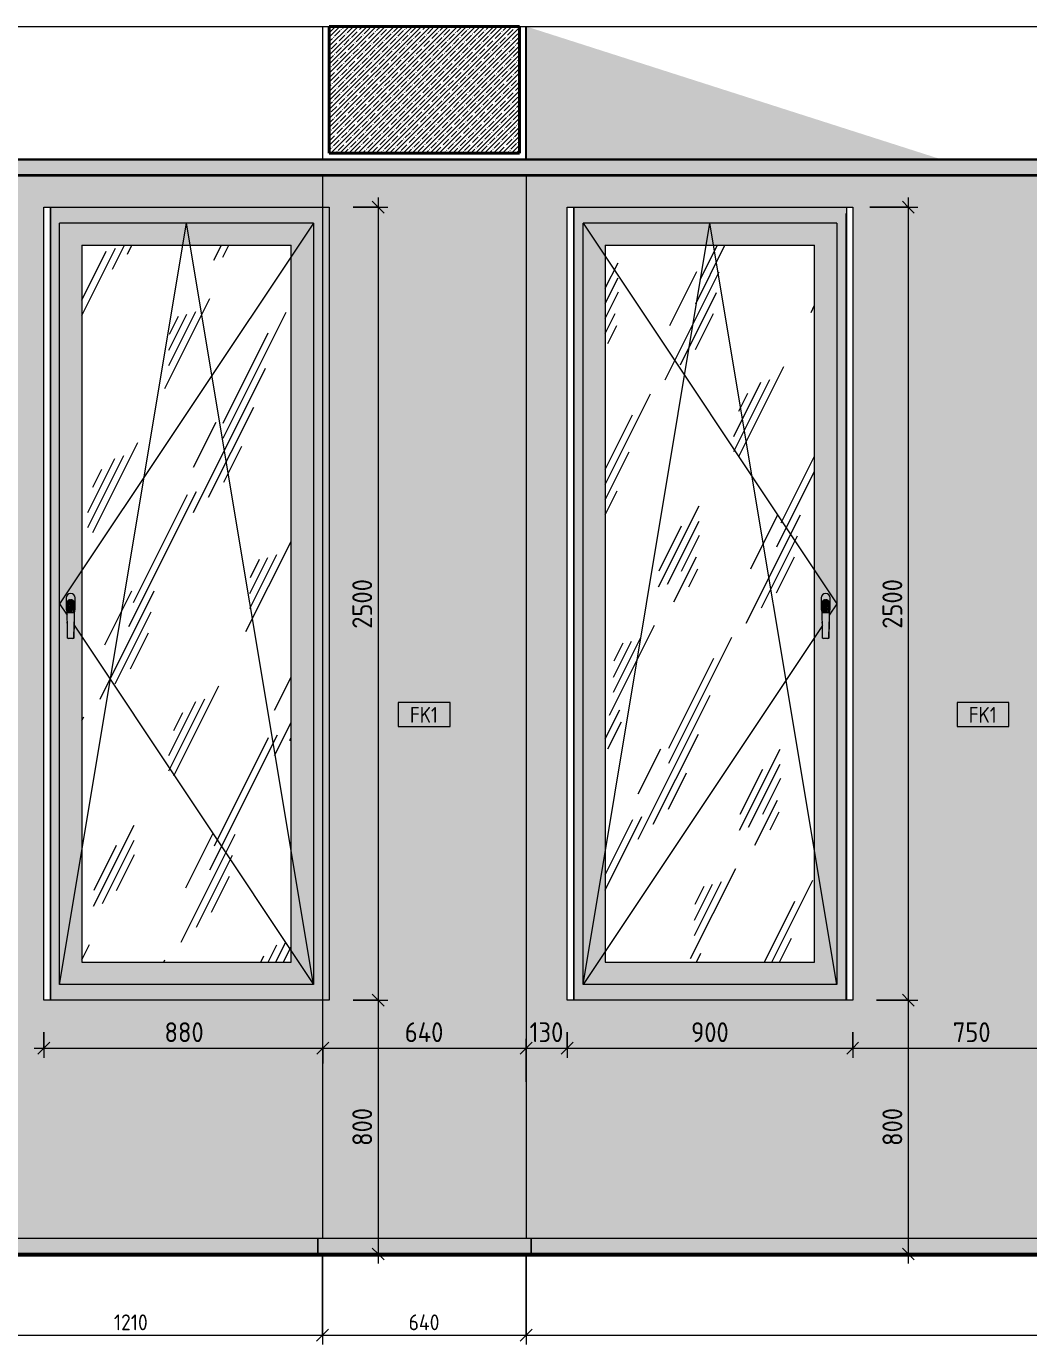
# Model space of a CAD drawing. Header units: millimetres. Extents: x 17333 to 113510, y -1987 to 15924.
# Drawn here: x 74254 to 77414, y 8114 to 12270 of the extents above; entities that cross this region are included whole.
import ezdxf

# ---------------------------------------------------------------- set-up
doc = ezdxf.new("R2010")
doc.units = ezdxf.units.MM
for name, color, linetype, lineweight in [('A-ANNO-DIMS', 7, 'Continuous', 9), ('A-ANNO-DIMS-25', 7, 'Continuous', 9), ('A-FLOR', 7, 'Continuous', 9), ('A-GENM', 7, 'Continuous', 9), ('A-GLAZ', 7, 'Continuous', 9), ('A-WALL-IDEN', 7, 'Continuous', 9), ('A-WALL-PATT', 7, 'Continuous', 9), ('I-WALL', 7, 'Continuous', 9)]:
    doc.layers.add(name, color=color, linetype=linetype, lineweight=lineweight)
for name, color, linetype, lineweight, true_color in [('A-CLNG-1', 7, 'Continuous', 9, 0x787878), ('A-CLNG-FNSH-1', 7, 'Continuous', 30, 0x3c3c3c), ('A-FLOR-1', 7, 'Continuous', 9, 0x787878), ('A-FLOR-FNSH-1', 7, 'Continuous', 30, 0x3c3c3c), ('A-FLOR-FNSH-3', 7, 'Continuous', 40, 0x3c3c3c)]:
    doc.layers.add(name, color=color, linetype=linetype, lineweight=lineweight, true_color=true_color)
doc.styles.add('GOST Common_1', font='GOST_Common.ttf', dxfattribs={"width": 0.9, "height": 50})
doc.styles.add('ISOCPEUR_2', font='isocpeur.ttf', dxfattribs={"width": 0.9, "height": 62.5})
doc.styles.add('ISOCPEUR_3', font='isocpeur.ttf', dxfattribs={"width": 0.9, "height": 50})
doc.dimstyles.new('ISO-2_0_0_9К_Средний_округл2_1', dxfattribs={"dimscale": 304.8, "dimtxt": 49.799059, "dimasz": 0.123031, "dimexe": 0.098425, "dimexo": 0, "dimgap": 0, "dimtad": 1, "dimdec": 0, "dimrnd": 10, "dimzin": 0, "dimdsep": 46, "dimtxsty": 'ISOCPEUR_3', "dimblk1": 'OBLIQUE', "dimblk2": 'OBLIQUE', "dimsah": 1, "dimcen": 0.09, "dimdle": 0.098425, "dimazin": 0, "dimtfac": 1, "dimtdec": 4, "dimtix": 1, "dimtmove": 0, "dimatfit": 3, "dimfxl": 1, "dimtvp": 1, "dimtolj": 1, "dimtzin": 0, "dimarcsym": 2})
doc.dimstyles.new('ISO-2_5_0_9К_БОЛЬШОЙ_1', dxfattribs={"dimscale": 304.8, "dimtxt": 62.248823, "dimasz": 0.123031, "dimexe": 0.098425, "dimexo": 0.246063, "dimgap": 0, "dimtad": 1, "dimdec": 0, "dimrnd": 10, "dimzin": 0, "dimdsep": 46, "dimtxsty": 'ISOCPEUR_2', "dimblk1": 'OBLIQUE', "dimblk2": 'OBLIQUE', "dimsah": 1, "dimcen": 0.09, "dimdle": 0.098425, "dimazin": 0, "dimtfac": 1, "dimtdec": 4, "dimtix": 1, "dimtmove": 0, "dimatfit": 3, "dimfxl": 1, "dimtvp": 1, "dimtolj": 1, "dimtzin": 0, "dimarcsym": 2})
pattern_1 = [(63.435, (31443.8, 31.75), (-255.583, 766.747), [317.5, -190.5, 317.5, -190.5, -403.903]), (63.435, (31443.8, 31.75), (-255.583, 766.747), [-1016, 127, -276.903]), (63.435, (31427.9, 47.6), (-255.583, 766.747), [254, -317.5, 190.5, -190.5, -467.403]), (63.435, (31427.9, 47.6), (-255.583, 766.747), [-952.5, 222.25, -245.153]), (63.435, (31427.9, 95.25), (-255.583, 766.747), [190.5, -381, 127, -190.5, -530.903]), (63.435, (31427.9, 95.25), (-255.583, 766.747), [-889, 285.75, -245.153]), (63.435, (31475.53, 47.6), (-255.583, 766.747), [190.5, -381, 158.75, -6404.65]), (63.435, (31523.16, 95.25), (-255.583, 766.747), [95.25, -476.25, 63.5, -6499.9]), (63.435, (31443.8, 174.6), (-255.583, 766.747), [63.5, -476.25, 63.5, -254, -562.653]), (63.435, (31443.8, 174.6), (-255.583, 766.747), [-857.25, 158.75, -403.903]), (63.435, (31729.53, 127), (-255.583, 766.747), [317.5, -476.25, 381, -251.503]), (63.435, (31729.53, 79.4), (-255.583, 766.747), [444.5, -317.5, 476.25, -188.003]), (63.435, (31761.3, 95.25), (-255.583, 766.747), [508, -254, 381, -276.903]), (63.435, (31808.9, 142.9), (-255.583, 766.747), [317.5, -444.5, 254, -403.903]), (63.435, (31761.3, 238.1), (-255.583, 766.747), [158.75, -635, 190.5, -435.653]), (63.435, (31856.53, 190.5), (-255.583, 766.747), [127, -635, 127, -530.903])]

# ---------------------------------------------------------------- blocks, each defined once
blk = doc.blocks.new('120_Окно_СКБ_1Ст - 120_Окно_СКБ_1Ст 900х2500_h_-20664874-Развертка 3_18-2')
at = {"layer": 'A-GLAZ'}
h = blk.add_hatch(color=256, dxfattribs=at)
h.paths.add_polyline_path([(34540, 9200), (34639, 9200), (34639, 11680), (34640, 11680), (34640, 11700), (33781, 11700), (33781, 9200), (34319.6, 9200)])
h.paths.add_polyline_path([(33810, 9250), (33810, 11650), (34610, 11650), (34610, 9250), (33830, 9250)])
h = blk.add_hatch(color=256, dxfattribs=at)
h.paths.add_polyline_path([(33810, 9250), (34610, 9250), (34610, 11650), (33810, 11650), (33810, 9363.4)])
h.paths.add_polyline_path([(33880, 9320), (33880, 11580), (34540, 11580), (34540, 9320), (34319.6, 9320)])
h.paths.add_polyline_path([(34568, 10340.5), (34565.9, 10340.8), (34565.1, 10341.4), (34565, 10341.6), (34563.8, 10423.8), (34562.9, 10425), (34561.5, 10428.4), (34561, 10432), (34561, 10468), (34561.5, 10471.6), (34562.9, 10475), (34565.1, 10477.9), (34568, 10480.1), (34571.4, 10481.5), (34575, 10482), (34578.6, 10481.5), (34582, 10480.1), (34584.9, 10477.9), (34587.1, 10475), (34588.5, 10471.6), (34589, 10468), (34589, 10432), (34588.5, 10428.4), (34587.1, 10425), (34586.1, 10423.2), (34585.7, 10400.4), (34584.9, 10341.3), (34583.9, 10340.7), (34582, 10340.5), (34571.4, 10340.5)])
h = blk.add_hatch(dxfattribs=at)
h.set_pattern_fill('FP_15', color=256, style=0, pattern_type=2)
h.set_pattern_definition(pattern_1)
h.paths.add_polyline_path([(34319.6, 9320), (34540, 9320), (34540, 11580), (33880, 11580), (33880, 9320)])
h = blk.add_hatch(color=256, dxfattribs=at)
h.paths.add_polyline_path([(34562.9, 10450.3), (34563.1, 10451.9), (34563, 10450.8)])
h.paths.add_polyline_path([(34563.9, 10423.6), (34563, 10449.3), (34562.9, 10453.7), (34563.1, 10454), (34563.4, 10454.4), (34563.8, 10456.1), (34564.5, 10457.3), (34566.5, 10459.6), (34566.6, 10459.2), (34567.3, 10459.9), (34567.2, 10460.1), (34569.2, 10461.4), (34572, 10462.2), (34576.1, 10462.5), (34579.7, 10461.8), (34582.6, 10460.3), (34584.8, 10458.2), (34586.4, 10455.7), (34587, 10453.8), (34586.9, 10453.5), (34587.3, 10452), (34587.1, 10449.7), (34586.5, 10439.3), (34586.1, 10423.6), (34587.1, 10425), (34588.6, 10428.6), (34589, 10433.4), (34589, 10468), (34588.5, 10471.6), (34587.1, 10475), (34584.1, 10478.5), (34582, 10480.1), (34578.6, 10481.5), (34575, 10482), (34571.4, 10481.5), (34568, 10480.1), (34565.1, 10477.9), (34562.9, 10475), (34561.5, 10471.6), (34561, 10468), (34561, 10432), (34561.5, 10428.4), (34562.9, 10425), (34563.8, 10423.8)])
for points in [[(34564, 10421.2), (34564.5, 10421.6), (34567, 10421.9), (34568, 10421.9), (34570.2, 10445.9), (34571.3, 10453.5), (34572.6, 10459.4), (34573.4, 10462.4), (34570.3, 10461.8), (34567.9, 10460.7), (34567.1, 10460), (34567.3, 10459.8), (34566.6, 10459.2), (34566.5, 10459.6), (34565.2, 10458.3), (34563.8, 10456.1), (34563.5, 10455.4), (34563.4, 10454.3), (34562.9, 10453.5), (34562.9, 10450.3), (34563.3, 10445.2), (34564, 10421.2)], [(34568, 10421.9), (34582, 10421.9), (34579.9, 10445.6), (34578.7, 10453.8), (34577.5, 10459.1), (34576, 10462.5), (34573.9, 10462.2), (34572.9, 10460.2), (34572.1, 10457.7), (34571, 10452.1), (34569.4, 10438.3), (34568.1, 10422.8)], [(34568, 10340.5), (34568, 10421.9), (34564.5, 10421.6), (34564, 10421.1), (34565.1, 10341.3), (34566, 10340.8), (34567.2, 10340.5)], [(34575.9, 10340.5), (34582, 10340.5), (34582, 10421.9), (34568, 10421.9), (34568, 10340.5), (34575.4, 10340.5)], [(34582, 10340.5), (34584.1, 10340.8), (34584.9, 10341.3), (34585, 10341.6), (34585.9, 10421.4), (34584.3, 10421.8), (34582, 10421.9), (34582, 10347.5)], [(34586, 10420.4), (34586, 10420.5), (34586, 10420.5)]]:
    blk.add_hatch(color=256, dxfattribs=at).paths.add_polyline_path(points)
h = blk.add_hatch(color=256, dxfattribs=at)
h.paths.add_polyline_path([(34586, 10421.2), (34586.9, 10447.5), (34587.1, 10453), (34586.9, 10453.5), (34587.1, 10454), (34585.3, 10457.6), (34583.5, 10459.6), (34580.8, 10461.4), (34578, 10462.2), (34576.1, 10462.4), (34577.3, 10459.7), (34577.5, 10459.1), (34579, 10452.1), (34580.6, 10438.3), (34582.3, 10421.9), (34585.5, 10421.6), (34585.9, 10421.3)])
h.paths.add_polyline_path([(34586.4, 10454.7), (34586, 10455.7), (34586.3, 10454.9)])
for p, q in [((33760, 9200), (33760, 11700)), ((33760, 11700), (34660, 11700)), ((34660, 11700), (34660, 9200)), ((33810, 9250), (33810, 11650)), ((34610, 11650), (33810, 11650)), ((33810, 9250), (34210, 11650)), ((33810, 11650), (34610, 10450)), ((34610, 9250), (34210, 11650)), ((34610, 11650), (34610, 9250)), ((33880, 11580), (33880, 9320)), ((33880, 11580), (34540, 11580)), ((34540, 9320), (34540, 11580)), ((34561, 10468), (34561, 10432)), ((34561, 10468), (34561, 10432)), ((34562.5, 10449), (34562.5, 10451)), ((34565, 10341.6), (34563.5, 10450.8)), ((34573.9, 10462.5), (34576.1, 10462.5)), ((34574, 10462.5), (34576, 10462.5)), ((34576, 10461.5), (34574, 10461.5)), ((34586.5, 10451), (34585, 10341.6)), ((34610, 10450), (34585.9, 10413.8)), ((34587.5, 10451), (34587.5, 10449)), ((34589, 10432), (34589, 10468)), ((34589, 10432), (34589, 10468)), ((34564, 10421.2), (34564, 10420.5)), ((34564, 10420.5), (34564, 10421.2)), ((34564, 10420.5), (34564, 10420.5)), ((34566, 10421.8), (34567, 10421.9)), ((34567, 10421.9), (34568, 10421.9)), ((34582, 10421.9), (34568, 10421.9)), ((34568, 10421.9), (34582, 10421.9)), ((34582, 10421.9), (34583, 10421.9)), ((34583, 10421.9), (34584, 10421.8)), ((34586, 10420.5), (34586, 10421.2)), ((34586, 10421.2), (34586, 10420.5)), ((34564.5, 10381.7), (33810, 9250)), ((34582, 10340.5), (34568, 10340.5)), ((34582, 10340.5), (34568, 10340.5)), ((33880, 9320), (34540, 9320)), ((34610, 9250), (33810, 9250)), ((34660, 9200), (33760, 9200))]:
    blk.add_line(p, q, dxfattribs=at)
at = {"layer": 'A-GLAZ', "flags": 128}
for points in [[(34562.5, 10451), (34562.9, 10454), (34564, 10456.7), (34565.9, 10459.1), (34568.3, 10461), (34571, 10462.1), (34574, 10462.5)], [(34563.2, 10445.2), (34562.9, 10446), (34562.5, 10449)], [(34562.9, 10446.2), (34563, 10445.5), (34563.4, 10439.4), (34563.7, 10432.4), (34563.8, 10428.6)], [(34576, 10462.5), (34579, 10462.1), (34581.7, 10461), (34584.1, 10459.1), (34586, 10456.7), (34587.1, 10454), (34587.5, 10451)], [(34587.1, 10446.2), (34587, 10445.5), (34586.6, 10439.4), (34586.3, 10432.4), (34586.2, 10428.6)], [(34587.5, 10449), (34587.1, 10446), (34586.8, 10445.2)], [(34568, 10421.9), (34567, 10421.9), (34566, 10421.8), (34565.2, 10421.7), (34564.5, 10421.6), (34564.1, 10421.4), (34564, 10421.2)], [(34564, 10421.2), (34564.1, 10421.4), (34564.5, 10421.6)], [(34565, 10341.6), (34564.5, 10382.7), (34564.3, 10392.5)], [(34564.5, 10421.6), (34565.2, 10421.7), (34566, 10421.8)], [(34586, 10421.2), (34585.9, 10421.4), (34585.5, 10421.6), (34584.8, 10421.7), (34584, 10421.8), (34583, 10421.9), (34582, 10421.9)], [(34584, 10421.8), (34584.8, 10421.7), (34585.5, 10421.6)], [(34585, 10341.6), (34585.5, 10382.7), (34585.7, 10392.5)], [(34585.5, 10421.6), (34585.9, 10421.4), (34586, 10421.2)], [(34568, 10340.5), (34567.2, 10340.5), (34566.5, 10340.6), (34565.9, 10340.8), (34565.4, 10341), (34565.1, 10341.3), (34565, 10341.6)], [(34585, 10341.6), (34584.9, 10341.3), (34584.6, 10341), (34584.1, 10340.8), (34583.5, 10340.6), (34582.8, 10340.5), (34582, 10340.5)]]:
    blk.add_lwpolyline(points, dxfattribs=at)
at = {"layer": 'A-GLAZ'}
for centre, radius, start, end in [((34575, 10468), 14, 0, 180), ((34575, 10468), 14, 360, 180), ((34575, 10432), 14, 180, 217.3919), ((34575, 10432), 14, 180, 217.174), ((34574, 10451), 11.5, 90.2744, 204.8614), ((34574, 10451), 10.5, 90.2744, 181.3109), ((34576, 10451), 10.5, 0.0023, 89.7256), ((34576, 10451), 11.5, 335.1322, 89.7256), ((34575, 10432), 14, 322.6053, 0), ((34575, 10432), 14, 322.826, 0)]:
    blk.add_arc(centre, radius, start, end, dxfattribs=at)
for centre, start_param, end_param in [((34568, 10341.6), 3.142903, 4.711079), ((34582, 10341.6), 4.713699, 6.278048)]:
    blk.add_ellipse(centre, major_axis=(3, 0), ratio=0.374607, start_param=start_param, end_param=end_param, dxfattribs=at)
blk = doc.blocks.new('120_Окно_СКБ_1Ст - 120_Окно_СКБ_1Ст_900х2500_h_-20705657-Развертка 3_18-2')
at = {"layer": 'A-GLAZ'}
h = blk.add_hatch(color=256, dxfattribs=at)
h.paths.add_polyline_path([(32890, 9200), (32989, 9200), (32989, 11700), (32131, 11700), (32131, 9200), (32626.4, 9200)])
h.paths.add_polyline_path([(32160, 9250), (32160, 11650), (32960, 11650), (32960, 9250), (32172.5, 9250)])
h = blk.add_hatch(color=256, dxfattribs=at)
h.paths.add_polyline_path([(32160, 9250), (32960, 9250), (32960, 11650), (32160, 11650), (32160, 9321.6)])
h.paths.add_polyline_path([(32626.4, 9320), (32230, 9320), (32230, 11580), (32890, 11580), (32890, 9320)])
h.paths.add_polyline_path([(32195, 10340.5), (32186, 10340.8), (32185.1, 10341.3), (32185, 10341.6), (32183.8, 10423.8), (32182.9, 10425), (32181.5, 10428.4), (32181, 10432), (32181, 10468), (32181.5, 10471.6), (32182.9, 10475), (32185.5, 10478.2), (32188, 10480.1), (32191.4, 10481.5), (32195, 10482), (32198.6, 10481.5), (32202, 10480.1), (32204.9, 10477.9), (32207.1, 10475), (32208.5, 10471.6), (32209, 10468), (32209, 10432), (32208.5, 10428.4), (32207.1, 10425), (32206.1, 10423.2), (32205.7, 10400.4), (32204.9, 10341.3), (32203.9, 10340.7), (32202, 10340.5), (32195.4, 10340.5)])
h = blk.add_hatch(dxfattribs=at)
h.set_pattern_fill('FP_15', color=256, style=0, pattern_type=2)
h.set_pattern_definition(pattern_1)
h.paths.add_polyline_path([(32260, 9320), (32890, 9320), (32890, 11580), (32230, 11580), (32230, 9320)])
h = blk.add_hatch(color=256, dxfattribs=at)
h.paths.add_polyline_path([(32182.9, 10450.3), (32183.1, 10451.9), (32183, 10450.8)])
h.paths.add_polyline_path([(32183.9, 10423.6), (32183, 10449.3), (32182.9, 10453.7), (32183.1, 10454), (32183.4, 10454.4), (32183.8, 10456.1), (32184.5, 10457.3), (32186.5, 10459.6), (32186.6, 10459.2), (32187.3, 10459.9), (32187.2, 10460.1), (32189.2, 10461.4), (32192, 10462.2), (32196, 10462.5), (32199.7, 10461.8), (32202.6, 10460.3), (32204.8, 10458.2), (32206.4, 10455.7), (32207, 10453.8), (32206.9, 10453.5), (32207.3, 10452), (32207.1, 10449.7), (32206.5, 10439.3), (32206.1, 10423.6), (32207.1, 10425), (32208.6, 10428.6), (32209, 10433.4), (32209, 10468), (32208.5, 10471.6), (32207.1, 10475), (32204.9, 10477.9), (32202, 10480.1), (32198.6, 10481.5), (32195, 10482), (32191.4, 10481.5), (32188, 10480.1), (32185.1, 10477.9), (32182.9, 10475), (32181.5, 10471.6), (32181, 10468), (32181, 10432), (32181.5, 10428.4), (32182.9, 10425), (32183.8, 10423.8)])
for points in [[(32184, 10421.2), (32184.5, 10421.6), (32187, 10421.9), (32188, 10421.9), (32190.2, 10445.9), (32191.3, 10453.5), (32192.6, 10459.4), (32193.4, 10462.4), (32190.3, 10461.8), (32187.9, 10460.7), (32187.1, 10460), (32187.3, 10459.8), (32186.6, 10459.2), (32186.5, 10459.6), (32185.2, 10458.3), (32183.8, 10456.1), (32183.5, 10455.4), (32183.4, 10454.3), (32182.9, 10453.5), (32182.9, 10450.3), (32183.3, 10445.2), (32184, 10421.2)], [(32202, 10421.9), (32199.9, 10445.6), (32198.7, 10453.8), (32197.5, 10459.1), (32196, 10462.5), (32193.9, 10462.2), (32192.9, 10460.2), (32192.1, 10457.7), (32191, 10452.1), (32189.4, 10438.3), (32188, 10421.9), (32201.3, 10421.9)], [(32188, 10340.5), (32188, 10421.9), (32184.5, 10421.6), (32184, 10421.1), (32185.1, 10341.3), (32186, 10340.8), (32187.2, 10340.5)], [(32195.4, 10340.5), (32202, 10340.5), (32202, 10421.9), (32188, 10421.9), (32188, 10340.5), (32195, 10340.5)], [(32202, 10340.5), (32204.1, 10340.8), (32204.9, 10341.3), (32205, 10341.6), (32205.9, 10421.4), (32204.3, 10421.8), (32202, 10421.9), (32202, 10347.5)], [(32206, 10420.4), (32206, 10420.5), (32206, 10420.5)]]:
    blk.add_hatch(color=256, dxfattribs=at).paths.add_polyline_path(points)
h = blk.add_hatch(color=256, dxfattribs=at)
h.paths.add_polyline_path([(32206, 10421.2), (32206.9, 10447.5), (32207.1, 10453), (32206.9, 10453.5), (32207.1, 10454), (32205.3, 10457.6), (32203.5, 10459.6), (32200.8, 10461.4), (32198, 10462.2), (32196, 10462.5), (32197.3, 10459.7), (32197.5, 10459.1), (32199, 10452.1), (32200.6, 10438.3), (32202.3, 10421.9), (32205.5, 10421.6), (32205.9, 10421.3)])
h.paths.add_polyline_path([(32206.4, 10454.7), (32206, 10455.7), (32206.3, 10454.9)])
for p, q in [((32110, 9200), (32110, 11700)), ((32110, 11700), (33010, 11700)), ((33010, 11700), (33010, 9200)), ((32160, 9250), (32160, 11650)), ((32960, 11650), (32160, 11650)), ((32160, 9250), (32560, 11650)), ((32960, 11650), (32160, 10450)), ((32960, 9250), (32560, 11650)), ((32960, 11650), (32960, 9250)), ((32230, 11580), (32230, 9320)), ((32230, 11580), (32890, 11580)), ((32890, 9320), (32890, 11580)), ((32160, 10450), (32184.1, 10413.9)), ((32181, 10468), (32181, 10432)), ((32181, 10468), (32181, 10432)), ((32182.5, 10449), (32182.5, 10451)), ((32185, 10341.6), (32183.5, 10450.8)), ((32193.9, 10462.5), (32196.1, 10462.5)), ((32194, 10462.5), (32196, 10462.5)), ((32196, 10461.5), (32194, 10461.5)), ((32206.5, 10451), (32205, 10341.6)), ((32207.5, 10451), (32207.5, 10449)), ((32209, 10432), (32209, 10468)), ((32209, 10432), (32209, 10468)), ((32184, 10421.2), (32184, 10420.5)), ((32184, 10420.5), (32184, 10421.2)), ((32184, 10420.5), (32184, 10420.5)), ((32186, 10421.8), (32187, 10421.9)), ((32187, 10421.9), (32188, 10421.9)), ((32202, 10421.9), (32188, 10421.9)), ((32188, 10421.9), (32202, 10421.9)), ((32202, 10421.9), (32203, 10421.9)), ((32203, 10421.9), (32204, 10421.8)), ((32206, 10420.5), (32206, 10421.2)), ((32206, 10421.2), (32206, 10420.5)), ((32205.5, 10381.8), (32960, 9250)), ((32202, 10340.5), (32188, 10340.5)), ((32202, 10340.5), (32188, 10340.5)), ((32230, 9320), (32890, 9320)), ((32960, 9250), (32160, 9250)), ((33010, 9200), (32110, 9200))]:
    blk.add_line(p, q, dxfattribs=at)
at = {"layer": 'A-GLAZ', "flags": 128}
for points in [[(32182.5, 10451), (32182.9, 10454), (32184, 10456.7), (32185.9, 10459.1), (32188.3, 10461), (32191, 10462.1), (32194, 10462.5)], [(32183.2, 10445.2), (32182.9, 10446), (32182.5, 10449)], [(32182.9, 10446.2), (32183, 10445.5), (32183.4, 10439.4), (32183.7, 10432.4), (32183.8, 10428.6)], [(32196, 10462.5), (32199, 10462.1), (32201.7, 10461), (32204.1, 10459.1), (32206, 10456.7), (32207.1, 10454), (32207.5, 10451)], [(32207.1, 10446.2), (32207, 10445.5), (32206.6, 10439.4), (32206.3, 10432.4), (32206.2, 10428.6)], [(32207.5, 10449), (32207.1, 10446), (32206.8, 10445.2)], [(32188, 10421.9), (32187, 10421.9), (32186, 10421.8), (32185.2, 10421.7), (32184.5, 10421.6), (32184.1, 10421.4), (32184, 10421.2)], [(32184, 10421.2), (32184.1, 10421.4), (32184.5, 10421.6)], [(32185, 10341.6), (32184.5, 10382.7), (32184.3, 10392.5)], [(32184.5, 10421.6), (32185.2, 10421.7), (32186, 10421.8)], [(32206, 10421.2), (32205.9, 10421.4), (32205.5, 10421.6), (32204.8, 10421.7), (32204, 10421.8), (32203, 10421.9), (32202, 10421.9)], [(32204, 10421.8), (32204.8, 10421.7), (32205.5, 10421.6)], [(32205, 10341.6), (32205.5, 10382.7), (32205.7, 10392.5)], [(32205.5, 10421.6), (32205.9, 10421.4), (32206, 10421.2)], [(32188, 10340.5), (32187.2, 10340.5), (32186.5, 10340.6), (32185.9, 10340.8), (32185.4, 10341), (32185.1, 10341.3), (32185, 10341.6)], [(32205, 10341.6), (32204.9, 10341.3), (32204.6, 10341), (32204.1, 10340.8), (32203.5, 10340.6), (32202.8, 10340.5), (32202, 10340.5)]]:
    blk.add_lwpolyline(points, dxfattribs=at)
at = {"layer": 'A-GLAZ'}
for centre, radius, start, end in [((32195, 10468), 14, 0, 180), ((32195, 10468), 14, 360, 180), ((32195, 10432), 14, 180, 217.3919), ((32195, 10432), 14, 180, 217.174), ((32194, 10451), 11.5, 90.2744, 204.8614), ((32194, 10451), 10.5, 90.2744, 181.3109), ((32196, 10451), 10.5, 0.0023, 89.7256), ((32196, 10451), 11.5, 335.1322, 89.7256), ((32195, 10432), 14, 322.6053, 0), ((32195, 10432), 14, 322.826, 0)]:
    blk.add_arc(centre, radius, start, end, dxfattribs=at)
for centre, start_param, end_param in [((32188, 10341.6), 3.142903, 4.711079), ((32202, 10341.6), 4.713699, 6.278048)]:
    blk.add_ellipse(centre, major_axis=(3, 0), ratio=0.374607, start_param=start_param, end_param=end_param, dxfattribs=at)
blk = doc.blocks.new('Плинтус - Плинтус темный _ст_школа_-32863816-Развертка 3_18-2')
at = {"layer": 'A-GENM'}
blk.add_hatch(color=256, dxfattribs=at).paths.add_polyline_path([(37705.9, 8400), (38234, 8400), (38234, 8450), (33646, 8450), (33646, 8400), (37141.5, 8400)])
blk.add_line((33646, 8450), (38234, 8450), dxfattribs=at)
blk = doc.blocks.new('Плинтус - Плинтус темный _ст_школа_-33414035-Развертка 3_18-2')
at = {"layer": 'A-GENM'}
blk.add_line((32974, 8400), (32974, 8450), dxfattribs=at)
blk = doc.blocks.new('Плинтус - Плинтус темный _ст_школа_-33413290-Развертка 3_18-2')
at = {"layer": 'A-GENM'}
blk.add_hatch(color=256, dxfattribs=at).paths.add_polyline_path([(32974, 8400), (33646, 8400), (33646, 8450), (32974, 8450), (32974, 8413.7)])
for p, q in [((32974, 8450), (33646, 8450)), ((32974, 8450), (32974, 8400)), ((33646, 8400), (33646, 8450))]:
    blk.add_line(p, q, dxfattribs=at)
blk = doc.blocks.new('Плинтус - Плинтус темный _ст_школа_-33414148-Развертка 3_18-2')
at = {"layer": 'A-GENM'}
blk.add_line((33646, 8450), (33646, 8400), dxfattribs=at)
blk = doc.blocks.new('Плинтус - Плинтус темный _ст_школа_-32863811-Развертка 3_18-2')
at = {"layer": 'A-GENM'}
blk.add_hatch(color=256, dxfattribs=at).paths.add_polyline_path([(32062, 8400), (32974, 8400), (32974, 8450), (31797.6, 8450), (31797.6, 8400)])
blk.add_line((31797.6, 8450), (32974, 8450), dxfattribs=at)
blk = doc.blocks.new('DIMBLOCK17-Развертка 3_18-2')
at = {"layer": 'A-ANNO-DIMS-25'}
for p, q in [((73981.6, 8400), (73981.6, 8114.2)), ((73981.6, 8144.2), (73981.6, 8400)), ((75188, 8400), (75188, 8114.2)), ((75188, 8144.2), (75188, 8400)), ((73981.6, 8144.2), (75188, 8144.2))]:
    blk.add_line(p, q, dxfattribs=at)
at = {"layer": 'A-ANNO-DIMS-25', "lineweight": 20}
for p, q in [((73981.6, 8144.2), (74000.3, 8163)), ((75188, 8144.2), (75206.7, 8163)), ((73981.6, 8144.2), (73962.8, 8125.5)), ((75188, 8144.2), (75169.2, 8125.5))]:
    blk.add_line(p, q, dxfattribs=at)
at = {"layer": 'A-ANNO-DIMS-25', "color": 0, "insert": (74530.2, 8209.5), "char_height": 50, "width": 131.01, "attachment_point": 1, "line_spacing_factor": 1.149209, "style": 'ISOCPEUR_3'}
blk.add_mtext('1210', dxfattribs=at)
blk = doc.blocks.new('_Oblique')
at = {"color": 0, "linetype": 'ByBlock', "lineweight": -2}
blk.add_line((-0.5, -0.5), (0.5, 0.5), dxfattribs=at)
blk = doc.blocks.new('DIMBLOCK18-Развертка 3_18-2')
at = {"layer": 'A-ANNO-DIMS-25'}
for p, q in [((75188, 8400), (75188, 8114.2)), ((75188, 8144.2), (75188, 8400)), ((75830, 8400), (75830, 8114.2)), ((75830, 8144.2), (75830, 8400)), ((75188, 8144.2), (75830, 8144.2))]:
    blk.add_line(p, q, dxfattribs=at)
at = {"layer": 'A-ANNO-DIMS-25', "lineweight": 20}
for p, q in [((75188, 8144.2), (75206.7, 8163)), ((75830, 8144.2), (75848.7, 8163)), ((75188, 8144.2), (75169.2, 8125.5)), ((75830, 8144.2), (75811.2, 8125.5))]:
    blk.add_line(p, q, dxfattribs=at)
at = {"layer": 'A-ANNO-DIMS-25', "color": 0, "insert": (75459.2, 8209.5), "char_height": 50, "width": 119.518, "attachment_point": 1, "line_spacing_factor": 1.149209, "style": 'ISOCPEUR_3'}
blk.add_mtext('640', dxfattribs=at)
blk = doc.blocks.new('DIMBLOCK19-Развертка 3_18-2')
at = {"layer": 'A-ANNO-DIMS-25'}
for p, q in [((75830, 8400), (75830, 8114.2)), ((75830, 8144.2), (75830, 8400)), ((80448, 8400), (80448, 8114.2)), ((80448, 8144.2), (80448, 8400)), ((75830, 8144.2), (80478, 8144.2))]:
    blk.add_line(p, q, dxfattribs=at)
at = {"layer": 'A-ANNO-DIMS-25', "lineweight": 20}
for p, q in [((75830, 8144.2), (75848.7, 8163)), ((80448, 8144.2), (80466.7, 8163)), ((75830, 8144.2), (75811.2, 8125.5)), ((80448, 8144.2), (80429.2, 8125.5))]:
    blk.add_line(p, q, dxfattribs=at)
at = {"layer": 'A-ANNO-DIMS-25', "color": 0, "insert": (78073.4, 8209.5), "char_height": 50, "width": 157.442, "attachment_point": 1, "line_spacing_factor": 1.149209, "style": 'ISOCPEUR_3'}
blk.add_mtext('4620', dxfattribs=at)
blk = doc.blocks.new('DIMBLOCK20-Развертка 3_18-2')
at = {"layer": 'A-ANNO-DIMS-25'}
for p, q in [((75363.3, 11730), (75363.3, 9200)), ((75284, 11700), (75393.3, 11700)), ((75363.3, 11700), (75284, 11700)), ((75284, 9200), (75393.3, 9200)), ((75363.3, 9200), (75284, 9200))]:
    blk.add_line(p, q, dxfattribs=at)
at = {"layer": 'A-ANNO-DIMS-25', "lineweight": 20}
for p, q in [((75363.3, 11700), (75344.6, 11718.7)), ((75363.3, 11700), (75382.1, 11681.2)), ((75363.3, 9200), (75344.6, 9218.7)), ((75363.3, 9200), (75382.1, 9181.2))]:
    blk.add_line(p, q, dxfattribs=at)
at = {"layer": 'A-ANNO-DIMS-25', "color": 0, "insert": (75281.7, 10371), "char_height": 62.5, "width": 189.619, "attachment_point": 1, "rotation": 90, "line_spacing_factor": 1.149209, "style": 'ISOCPEUR_2'}
blk.add_mtext('2500', dxfattribs=at)
blk = doc.blocks.new('DIMBLOCK21-Развертка 3_18-2')
at = {"layer": 'A-ANNO-DIMS-25'}
for p, q in [((75284, 9200), (75393.3, 9200)), ((75363.3, 9200), (75284, 9200)), ((75363.3, 9200), (75363.3, 8370)), ((75314.8, 8400), (75393.3, 8400)), ((75363.3, 8400), (75314.8, 8400))]:
    blk.add_line(p, q, dxfattribs=at)
at = {"layer": 'A-ANNO-DIMS-25', "lineweight": 20}
for p, q in [((75363.3, 9200), (75344.6, 9218.7)), ((75363.3, 9200), (75382.1, 9181.2)), ((75363.3, 8400), (75344.6, 8418.7)), ((75363.3, 8400), (75382.1, 8381.2))]:
    blk.add_line(p, q, dxfattribs=at)
at = {"layer": 'A-ANNO-DIMS-25', "color": 0, "insert": (75281.7, 8740.7), "char_height": 62.5, "width": 142.215, "attachment_point": 1, "rotation": 90, "line_spacing_factor": 1.149209, "style": 'ISOCPEUR_2'}
blk.add_mtext('800', dxfattribs=at)
blk = doc.blocks.new('DIMBLOCK22-Развертка 3_18-2')
at = {"layer": 'A-ANNO-DIMS-25'}
for p, q in [((74309, 9099.4), (74309, 9018.7)), ((74309, 9048.7), (74309, 9099.4)), ((75189, 9000.2), (75189, 9078.7)), ((74279, 9048.7), (75189, 9048.7)), ((75189, 9048.7), (75189, 9000.2))]:
    blk.add_line(p, q, dxfattribs=at)
at = {"layer": 'A-ANNO-DIMS-25', "lineweight": 20}
for p, q in [((74309, 9048.7), (74327.7, 9067.5)), ((75189, 9048.7), (75207.7, 9067.5)), ((74309, 9048.7), (74290.2, 9030)), ((75189, 9048.7), (75170.2, 9030))]:
    blk.add_line(p, q, dxfattribs=at)
at = {"layer": 'A-ANNO-DIMS-25', "color": 0, "insert": (74689.7, 9130.4), "char_height": 62.5, "width": 142.215, "attachment_point": 1, "line_spacing_factor": 1.149209, "style": 'ISOCPEUR_2'}
blk.add_mtext('880', dxfattribs=at)
blk = doc.blocks.new('DIMBLOCK23-Развертка 3_18-2')
at = {"layer": 'A-ANNO-DIMS-25'}
for p, q in [((75189, 9000.2), (75189, 9078.7)), ((75830, 8942.2), (75830, 9078.7)), ((75189, 9048.7), (75830, 9048.7)), ((75189, 9048.7), (75189, 9000.2)), ((75830, 9048.7), (75830, 8942.2))]:
    blk.add_line(p, q, dxfattribs=at)
at = {"layer": 'A-ANNO-DIMS-25', "lineweight": 20}
for p, q in [((75189, 9048.7), (75207.7, 9067.5)), ((75830, 9048.7), (75848.7, 9067.5)), ((75189, 9048.7), (75170.2, 9030)), ((75830, 9048.7), (75811.2, 9030))]:
    blk.add_line(p, q, dxfattribs=at)
at = {"layer": 'A-ANNO-DIMS-25', "color": 0, "insert": (75447.2, 9130.4), "char_height": 62.5, "width": 149.397, "attachment_point": 1, "line_spacing_factor": 1.149209, "style": 'ISOCPEUR_2'}
blk.add_mtext('640', dxfattribs=at)
blk = doc.blocks.new('DIMBLOCK24-Развертка 3_18-2')
at = {"layer": 'A-ANNO-DIMS-25'}
for p, q in [((75830, 8942.2), (75830, 9078.7)), ((75959, 9099.4), (75959, 9018.7)), ((75959, 9048.7), (75959, 9099.4)), ((75830, 9048.7), (75959, 9048.7)), ((75830, 9048.7), (75830, 8942.2))]:
    blk.add_line(p, q, dxfattribs=at)
at = {"layer": 'A-ANNO-DIMS-25', "lineweight": 20}
for p, q in [((75830, 9048.7), (75848.7, 9067.5)), ((75959, 9048.7), (75977.7, 9067.5)), ((75830, 9048.7), (75811.2, 9030)), ((75959, 9048.7), (75940.2, 9030))]:
    blk.add_line(p, q, dxfattribs=at)
at = {"layer": 'A-ANNO-DIMS-25', "color": 0, "insert": (75840.6, 9130.4), "char_height": 62.5, "width": 129.286, "attachment_point": 1, "line_spacing_factor": 1.149209, "style": 'ISOCPEUR_2'}
blk.add_mtext('130', dxfattribs=at)
blk = doc.blocks.new('DIMBLOCK25-Развертка 3_18-2')
at = {"layer": 'A-ANNO-DIMS-25'}
for p, q in [((75959, 9099.4), (75959, 9018.7)), ((75959, 9048.7), (75959, 9099.4)), ((76859, 9099.4), (76859, 9018.7)), ((76859, 9048.7), (76859, 9099.4)), ((75959, 9048.7), (76859, 9048.7))]:
    blk.add_line(p, q, dxfattribs=at)
at = {"layer": 'A-ANNO-DIMS-25', "lineweight": 20}
for p, q in [((75959, 9048.7), (75977.7, 9067.5)), ((76859, 9048.7), (76877.7, 9067.5)), ((75959, 9048.7), (75940.2, 9030)), ((76859, 9048.7), (76840.2, 9030))]:
    blk.add_line(p, q, dxfattribs=at)
at = {"layer": 'A-ANNO-DIMS-25', "color": 0, "insert": (76349.7, 9130.4), "char_height": 62.5, "width": 142.215, "attachment_point": 1, "line_spacing_factor": 1.149209, "style": 'ISOCPEUR_2'}
blk.add_mtext('900', dxfattribs=at)
blk = doc.blocks.new('DIMBLOCK26-Развертка 3_18-2')
at = {"layer": 'A-ANNO-DIMS-25'}
for p, q in [((76859, 9099.4), (76859, 9018.7)), ((76859, 9048.7), (76859, 9099.4)), ((77609, 9094.1), (77609, 9018.7)), ((77609, 9048.7), (77609, 9094.1)), ((76859, 9048.7), (77609, 9048.7))]:
    blk.add_line(p, q, dxfattribs=at)
at = {"layer": 'A-ANNO-DIMS-25', "lineweight": 20}
for p, q in [((76859, 9048.7), (76877.7, 9067.5)), ((77609, 9048.7), (77627.7, 9067.5)), ((76859, 9048.7), (76840.2, 9030)), ((77609, 9048.7), (77590.2, 9030))]:
    blk.add_line(p, q, dxfattribs=at)
at = {"layer": 'A-ANNO-DIMS-25', "color": 0, "insert": (77174.7, 9130.4), "char_height": 62.5, "width": 142.215, "attachment_point": 1, "line_spacing_factor": 1.149209, "style": 'ISOCPEUR_2'}
blk.add_mtext('750', dxfattribs=at)
blk = doc.blocks.new('М_стена_0001 - Типоразмер_без рамки-25382661-Развертка 3_18-2')
at = {"layer": 'A-WALL-IDEN'}
for p, q in [((26091.3, 10138.1), (25928, 10138.1)), ((25928, 10138.1), (25928, 10063.1)), ((26091.3, 10063.1), (26091.3, 10138.1)), ((25928, 10063.1), (26091.3, 10063.1))]:
    blk.add_line(p, q, dxfattribs=at)
blk = doc.blocks.new('DIMBLOCK29-Развертка 3_18-2')
at = {"layer": 'A-ANNO-DIMS-25'}
for p, q in [((77034.4, 11730), (77034.4, 9200)), ((76913, 11700), (77064.4, 11700)), ((77034.4, 11700), (76913, 11700)), ((76934, 9200), (77064.4, 9200)), ((77034.4, 9200), (76934, 9200))]:
    blk.add_line(p, q, dxfattribs=at)
at = {"layer": 'A-ANNO-DIMS-25', "lineweight": 20}
for p, q in [((77034.4, 11700), (77015.7, 11718.8)), ((77034.4, 11700), (77053.2, 11681.2)), ((77034.4, 9200), (77015.7, 9218.7)), ((77034.4, 9200), (77053.2, 9181.2))]:
    blk.add_line(p, q, dxfattribs=at)
at = {"layer": 'A-ANNO-DIMS-25', "color": 0, "insert": (76952.8, 10371), "char_height": 62.5, "width": 189.619, "attachment_point": 1, "rotation": 90, "line_spacing_factor": 1.149209, "style": 'ISOCPEUR_2'}
blk.add_mtext('2500', dxfattribs=at)
blk = doc.blocks.new('DIMBLOCK30-Развертка 3_18-2')
at = {"layer": 'A-ANNO-DIMS-25'}
for p, q in [((76934, 9200), (77064.4, 9200)), ((77034.4, 9200), (76934, 9200)), ((77034.4, 9200), (77034.4, 8370)), ((76986, 8400), (77064.4, 8400)), ((77034.4, 8400), (76986, 8400))]:
    blk.add_line(p, q, dxfattribs=at)
at = {"layer": 'A-ANNO-DIMS-25', "lineweight": 20}
for p, q in [((77034.4, 9200), (77015.7, 9218.7)), ((77034.4, 9200), (77053.2, 9181.2)), ((77034.4, 8400), (77015.7, 8418.7)), ((77034.4, 8400), (77053.2, 8381.2))]:
    blk.add_line(p, q, dxfattribs=at)
at = {"layer": 'A-ANNO-DIMS-25', "color": 0, "insert": (76952.8, 8740.7), "char_height": 62.5, "width": 142.215, "attachment_point": 1, "rotation": 90, "line_spacing_factor": 1.149209, "style": 'ISOCPEUR_2'}
blk.add_mtext('800', dxfattribs=at)

msp = doc.modelspace()

# ---------------------------------------------------------------- hatches: boundary and pattern name
at = {"layer": 'A-CLNG-1'}
msp.add_hatch(color=256, dxfattribs=at).paths.add_polyline_path([(75829, 11800), (80448, 11800), (80448, 11850), (62430, 11850), (62430, 11800), (75809, 11800)])
at = {"layer": 'A-FLOR-1'}
h = msp.add_hatch(dxfattribs=at)
h.set_pattern_fill('FP_14', color=256, style=0, pattern_type=2)
h.set_pattern_definition([(45, (73579.267, 0), (-14.25598, 14.25598), []), (45, (73593.523, 0), (-14.25598, 14.25598), [25.202, -5.04, 0.8382, -4.202])])
h.paths.add_polyline_path([(75389.8, 11870), (75809, 11870), (75809, 12270), (75209, 12270), (75209, 11870)])
h = msp.add_hatch(color=256, dxfattribs=at)
h.paths.add_polyline_path([(73980.2, 8394.5), (80469.3, 8394.5), (80469.3, 8395), (68146.5, 8395), (68146.5, 8394.5), (73960.2, 8394.5)])
h.paths.add_polyline_path([(62429, 8394.5), (67146.5, 8394.5), (67146.5, 8395), (62409, 8395), (62409, 8394.5)])
at = {"layer": 'A-WALL-PATT'}
h = msp.add_hatch(color=256, dxfattribs=at)
h.paths.add_polyline_path([(75830, 8450), (75830, 11800), (75829, 11800), (75829, 8450), (75830, 8450)])
h.paths.add_polyline_path([(75829.1, 11850), (75830, 11850), (75830, 12270), (75829, 12270), (75829, 11850)])
for points in [[(75133, 8450), (75188, 8450), (75188, 9200), (74309, 9200), (74309, 11700), (75188, 11700), (75188, 11800), (73981.2, 11800), (73981.2, 8450), (75059, 8450)], [(75389.8, 8450), (75829, 8450), (75829, 11800), (75188, 11800), (75188, 8450), (75209, 8450)]]:
    msp.add_hatch(color=256, dxfattribs=at).paths.add_polyline_path(points)
h = msp.add_hatch(color=256, dxfattribs=at)
h.paths.add_polyline_path([(80448, 8450), (80448, 11800), (75830, 11799.9), (75830, 8450), (80433, 8450)])
h.paths.add_polyline_path([(76859, 9200), (75959, 9200), (75959, 11700), (76859, 11700), (76859, 9363.4)])
h.paths.add_polyline_path([(77609, 9200), (77609, 11700), (80009, 11700), (80009, 9200), (78211.7, 9200)])
at = {"layer": 'I-WALL'}
h = msp.add_hatch(color=256, dxfattribs=at)
h.paths.add_polyline_path([(80448, 11800), (80448.2, 11800), (80449, 12266), (78361.6, 11850), (80448, 11850), (80448, 11801)])
h.paths.add_polyline_path([(75852.7, 11850), (77140.6, 11850), (75830, 12269.7), (75830, 11850)])
for points in [[(74329, 9200), (74330, 9200), (74330, 11700), (74329, 11700), (74329, 9201.7)], [(75979, 9200), (75980, 9200), (75980, 11700), (75979, 11700), (75979, 9201.7)], [(76839, 9200), (76839, 11680), (76838, 11680), (76838, 9200)]]:
    msp.add_hatch(color=256, dxfattribs=at).paths.add_polyline_path(points)

# ---------------------------------------------------------------- linework, layer by layer
at = {"layer": 'A-CLNG-FNSH-1'}
for p, q in [((80448, 11850), (62430, 11850)), ((80448, 11801), (62430, 11801)), ((62430, 11800), (80448, 11800))]:
    msp.add_line(p, q, dxfattribs=at)
at = {"layer": 'A-FLOR'}
msp.add_line((62429, 12270), (80469.3, 12270), dxfattribs=at)
at = {"layer": 'A-FLOR-FNSH-1'}
for p, q in [((80469.3, 8395), (68145.1, 8395)), ((80449, 8400), (73980.2, 8400))]:
    msp.add_line(p, q, dxfattribs=at)
at = {"layer": 'A-FLOR-FNSH-3'}
for p, q in [((75809, 12270), (75209, 12270)), ((75209, 12270), (75209, 11870)), ((75809, 11870), (75809, 12270)), ((75209, 11870), (75809, 11870))]:
    msp.add_line(p, q, dxfattribs=at)
at = {"layer": 'I-WALL'}
for p, q in [((75189, 11850), (75189, 12270)), ((75829, 11850), (75829, 12270)), ((75830, 12270), (75830, 11850)), ((75188, 11800), (75188, 8450)), ((75830, 11800), (75830, 8450)), ((74309, 9200), (74309, 11700)), ((74309, 11700), (75188, 11700)), ((74329, 11700), (74329, 9200)), ((74330, 11700), (74330, 9200)), ((75959, 11700), (76859, 11700)), ((75959, 9200), (75959, 11700)), ((75979, 11700), (75979, 9200)), ((75980, 11700), (75980, 9200)), ((76838, 9200), (76838, 11680)), ((76839, 11680), (76838, 11680)), ((76839, 11700), (76839, 9200)), ((76859, 11700), (76859, 9200)), ((75188, 9200), (74309, 9200)), ((76859, 9200), (75959, 9200))]:
    msp.add_line(p, q, dxfattribs=at)

# ---------------------------------------------------------------- block references
at = {"layer": 'A-GENM'}
for name in ['Плинтус - Плинтус темный _ст_школа_-32863811-Развертка 3_18-2', 'Плинтус - Плинтус темный _ст_школа_-33414035-Развертка 3_18-2', 'Плинтус - Плинтус темный _ст_школа_-33413290-Развертка 3_18-2', 'Плинтус - Плинтус темный _ст_школа_-32863816-Развертка 3_18-2', 'Плинтус - Плинтус темный _ст_школа_-33414148-Развертка 3_18-2']:
    msp.add_blockref(name, (42199, 0), dxfattribs=at)
at = {"layer": 'A-GLAZ'}
for name in ['120_Окно_СКБ_1Ст - 120_Окно_СКБ_1Ст_900х2500_h_-20705657-Развертка 3_18-2', '120_Окно_СКБ_1Ст - 120_Окно_СКБ_1Ст 900х2500_h_-20664874-Развертка 3_18-2']:
    msp.add_blockref(name, (42199, 0), dxfattribs=at)
at = {"layer": 'A-WALL-IDEN'}
for p in [(49498.6, 0), (51260.1, 0)]:
    msp.add_blockref('М_стена_0001 - Типоразмер_без рамки-25382661-Развертка 3_18-2', p, dxfattribs=at)

# ---------------------------------------------------------------- texts
at = {"layer": 'A-WALL-IDEN', "char_height": 50, "width": 111.835, "attachment_point": 1, "style": 'GOST Common_1'}
for insert in [(75463.4, 10124.5), (77224.9, 10124.5)]:
    msp.add_mtext('FK1', dxfattribs=dict(at, insert=insert))

# ---------------------------------------------------------------- dimensions: what is measured, and where the dimension line sits
at = {"layer": 'A-ANNO-DIMS'}
for base, p1, p2, override, picture, middle in [((75363.3, 9200), (75209, 11700), (75209, 9200), {"dimpost": '<>', "dimfxl": 2500}, 'DIMBLOCK20-Развертка 3_18-2', (75332.1, 10450)), ((77034.4, 9200), (76838, 11700), (76859, 9200), {"dimpost": '<>', "dimfxl": 2500.088198}, 'DIMBLOCK29-Развертка 3_18-2', (77003.2, 10450)), ((75363.3, 8400), (75209, 9200), (75389.8, 8400), {"dimpost": '<>', "dimfxl": 820.188174}, 'DIMBLOCK21-Развертка 3_18-2', (75332.1, 8800)), ((77034.4, 8400), (76859, 9200), (77061, 8400), {"dimpost": '<>', "dimfxl": 825.103253}, 'DIMBLOCK30-Развертка 3_18-2', (77003.2, 8800))]:
    dim = msp.add_linear_dim(base=base, p1=p1, p2=p2, angle=90, dimstyle='ISO-2_5_0_9К_БОЛЬШОЙ_1', override=override, dxfattribs=at)
    dim.commit()
    dim.dimension.update_dxf_attribs({"geometry": picture, "text_midpoint": middle})
for base, p1, p2, dimstyle, override, picture, middle in [((75189, 9048.7), (74309, 9174.4), (75189, 9075.2), 'ISO-2_5_0_9К_БОЛЬШОЙ_1', {"dimpost": '<>', "dimfxl": 885.572997}, 'DIMBLOCK22-Развертка 3_18-2', (74749, 9080)), ((75959, 9048.7), (75830, 8867.2), (75959, 9174.4), 'ISO-2_5_0_9К_БОЛЬШОЙ_1', {"dimpost": '<>', "dimfxl": 333.181013}, 'DIMBLOCK24-Развертка 3_18-2', (75894.5, 9080)), ((76859, 9048.7), (75959, 9174.4), (76859, 9174.4), 'ISO-2_5_0_9К_БОЛЬШОЙ_1', {"dimpost": '<>', "dimfxl": 900}, 'DIMBLOCK25-Развертка 3_18-2', (76409, 9080)), ((77609, 9048.7), (76859, 9174.4), (77609, 9169.1), 'ISO-2_5_0_9К_БОЛЬШОЙ_1', {"dimpost": '<>', "dimfxl": 750.019132}, 'DIMBLOCK26-Развертка 3_18-2', (77234, 9080)), ((75830, 9048.7), (75189, 9075.2), (75830, 8867.2), 'ISO-2_5_0_9К_БОЛЬШОЙ_1', {"dimpost": '<>', "dimfxl": 673.902898}, 'DIMBLOCK23-Развертка 3_18-2', (75509.5, 9080)), ((75188, 8144.2), (73981.6, 8400), (75188, 8400), 'ISO-2_0_0_9К_Средний_округл2_1', {"dimpost": '<>', "dimfxl": 1206.412009}, 'DIMBLOCK17-Развертка 3_18-2', (74584.8, 8169.2)), ((75830, 8144.2), (75188, 8400), (75830, 8400), 'ISO-2_0_0_9К_Средний_округл2_1', {"dimpost": '<>', "dimfxl": 642}, 'DIMBLOCK18-Развертка 3_18-2', (75509, 8169.2)), ((80448, 8144.2), (75830, 8400), (80448, 8400), 'ISO-2_0_0_9К_Средний_округл2_1', {"dimpost": '<>', "dimfxl": 4618}, 'DIMBLOCK19-Развертка 3_18-2', (78139, 8169.2))]:
    dim = msp.add_linear_dim(base=base, p1=p1, p2=p2, dimstyle=dimstyle, override=override, dxfattribs=at)
    dim.commit()
    dim.dimension.update_dxf_attribs({"geometry": picture, "text_midpoint": middle})

doc.saveas('drawing.dxf')
